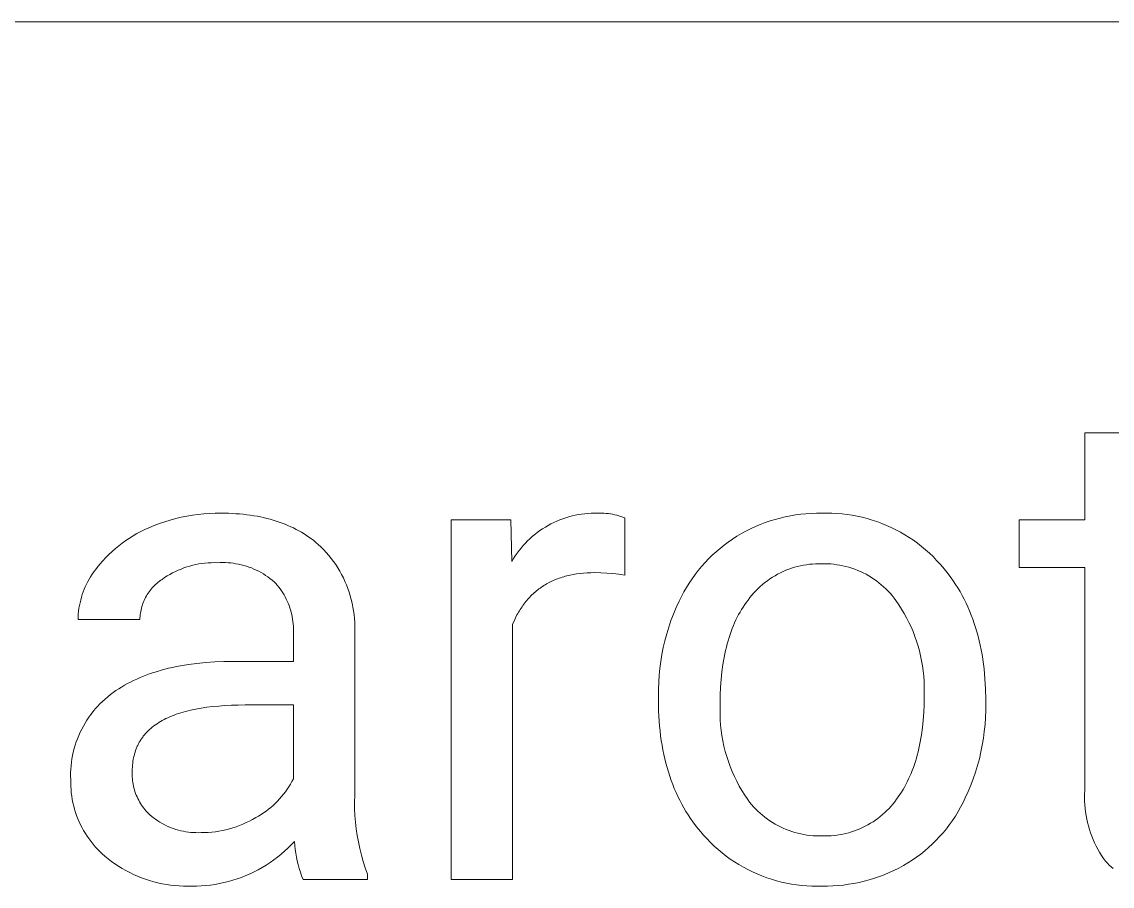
# Model space of a CAD drawing. Header units: millimetres. Extents: x 0 to 4468, y 0 to 3122.
# Drawn here: x 3556.3 to 3651.7, y 423.9 to 499.5 of the extents above; entities that cross this region are included whole.
import ezdxf

# ---------------------------------------------------------------- set-up
doc = ezdxf.new("R2010")
doc.units = ezdxf.units.MM
doc.header["$MEASUREMENT"] = 0
doc.layers.add('Domyślny', color=7, linetype='Continuous', true_color=0x000000)

msp = doc.modelspace()

# ---------------------------------------------------------------- linework, layer by layer
at = {"layer": 'Domyślny', "color": 18, "lineweight": 15, "true_color": 0x000000}
for p, q in [((4464.072, 499.504), (2779.701, 499.504)), ((3649.244, 455.952), (3649.244, 463.57)), ((3649.244, 463.57), (3654.615, 463.57)), ((3569.243, 455.939), (3569.725, 456.07)), ((3569.725, 456.07), (3570.21, 456.185)), ((3570.21, 456.185), (3570.699, 456.284)), ((3570.699, 456.284), (3571.191, 456.367)), ((3571.191, 456.367), (3571.686, 456.434)), ((3571.686, 456.434), (3572.182, 456.485)), ((3572.182, 456.485), (3572.68, 456.519)), ((3572.68, 456.519), (3573.178, 456.537)), ((3573.178, 456.537), (3573.677, 456.538)), ((3573.677, 456.538), (3574.346, 456.528)), ((3574.346, 456.528), (3574.997, 456.495)), ((3574.997, 456.495), (3575.316, 456.471)), ((3575.316, 456.471), (3575.629, 456.441)), ((3575.629, 456.441), (3575.939, 456.406)), ((3575.939, 456.406), (3576.244, 456.366)), ((3576.244, 456.366), (3576.544, 456.32)), ((3576.544, 456.32), (3576.84, 456.27)), ((3576.84, 456.27), (3577.131, 456.213)), ((3577.131, 456.213), (3577.418, 456.152)), ((3577.418, 456.152), (3577.7, 456.085)), ((3577.7, 456.085), (3577.977, 456.012)), ((3577.977, 456.012), (3578.25, 455.935)), ((3603.324, 455.953), (3603.588, 456.053)), ((3603.588, 456.053), (3603.855, 456.143)), ((3603.855, 456.143), (3604.126, 456.224)), ((3604.126, 456.224), (3604.399, 456.296)), ((3604.399, 456.296), (3604.674, 456.359)), ((3604.674, 456.359), (3604.951, 456.412)), ((3604.951, 456.412), (3605.23, 456.456)), ((3605.23, 456.456), (3605.51, 456.491)), ((3605.51, 456.491), (3605.792, 456.516)), ((3605.792, 456.516), (3606.074, 456.532)), ((3606.074, 456.532), (3606.356, 456.537)), ((3606.356, 456.537), (3606.638, 456.534)), ((3606.638, 456.534), (3606.825, 456.54)), ((3606.825, 456.54), (3607.012, 456.54)), ((3607.012, 456.54), (3607.199, 456.534)), ((3607.199, 456.534), (3607.386, 456.522)), ((3607.386, 456.522), (3607.572, 456.503)), ((3607.572, 456.503), (3607.758, 456.478)), ((3607.758, 456.478), (3607.943, 456.447)), ((3607.943, 456.447), (3608.126, 456.41)), ((3608.126, 456.41), (3608.308, 456.366)), ((3608.308, 456.366), (3608.489, 456.317)), ((3608.489, 456.317), (3608.667, 456.261)), ((3608.667, 456.261), (3608.844, 456.2)), ((3608.844, 456.2), (3609.019, 456.132)), ((3609.019, 456.132), (3609.019, 451.133)), ((3621.721, 455.862), (3622.158, 455.997)), ((3622.158, 455.997), (3622.6, 456.116)), ((3622.6, 456.116), (3623.046, 456.221)), ((3623.046, 456.221), (3623.494, 456.312)), ((3623.494, 456.312), (3623.946, 456.387)), ((3623.946, 456.387), (3624.4, 456.447)), ((3624.4, 456.447), (3624.855, 456.492)), ((3624.855, 456.492), (3625.312, 456.521)), ((3625.312, 456.521), (3625.769, 456.536)), ((3625.769, 456.536), (3626.227, 456.535)), ((3626.227, 456.535), (3626.675, 456.544)), ((3626.675, 456.544), (3627.123, 456.537)), ((3627.123, 456.537), (3627.571, 456.516)), ((3627.571, 456.516), (3628.018, 456.479)), ((3628.018, 456.479), (3628.464, 456.426)), ((3628.464, 456.426), (3628.907, 456.359)), ((3628.907, 456.359), (3629.348, 456.277)), ((3629.348, 456.277), (3629.786, 456.18)), ((3629.786, 456.18), (3630.22, 456.068)), ((3630.22, 456.068), (3630.65, 455.941)), ((3566.674, 454.932), (3567.019, 455.101)), ((3567.019, 455.101), (3567.369, 455.259)), ((3567.369, 455.259), (3567.829, 455.452)), ((3567.829, 455.452), (3568.295, 455.63)), ((3568.295, 455.63), (3568.767, 455.792)), ((3568.767, 455.792), (3569.243, 455.939)), ((3578.25, 455.935), (3578.519, 455.852)), ((3578.519, 455.852), (3578.783, 455.764)), ((3578.783, 455.764), (3579.042, 455.671)), ((3579.042, 455.671), (3579.296, 455.572)), ((3579.296, 455.572), (3579.546, 455.468)), ((3579.546, 455.468), (3579.792, 455.359)), ((3579.792, 455.359), (3580.033, 455.245)), ((3580.033, 455.245), (3580.269, 455.125)), ((3580.269, 455.125), (3580.501, 455)), ((3593.827, 424.514), (3593.827, 455.954)), ((3593.827, 455.954), (3599.05, 455.954)), ((3599.05, 455.954), (3599.139, 452.323)), ((3601.588, 455.017), (3601.822, 455.176)), ((3601.822, 455.176), (3602.061, 455.326)), ((3602.061, 455.326), (3602.305, 455.469)), ((3602.305, 455.469), (3602.553, 455.603)), ((3602.553, 455.603), (3602.806, 455.728)), ((3602.806, 455.728), (3603.063, 455.845)), ((3603.063, 455.845), (3603.324, 455.953)), ((3619.614, 454.977), (3620.023, 455.182)), ((3620.023, 455.182), (3620.439, 455.373)), ((3620.439, 455.373), (3620.861, 455.55)), ((3620.861, 455.55), (3621.288, 455.713)), ((3621.288, 455.713), (3621.721, 455.862)), ((3630.65, 455.941), (3631.076, 455.8)), ((3631.076, 455.8), (3631.496, 455.644)), ((3631.496, 455.644), (3631.911, 455.474)), ((3631.911, 455.474), (3632.32, 455.291)), ((3632.32, 455.291), (3632.723, 455.093)), ((3632.723, 455.093), (3633.119, 454.882)), ((3643.515, 451.801), (3643.515, 455.952)), ((3643.515, 455.952), (3649.244, 455.952)), ((3565.045, 453.921), (3565.357, 454.144)), ((3565.357, 454.144), (3565.677, 454.357)), ((3565.677, 454.357), (3566.003, 454.56)), ((3566.003, 454.56), (3566.336, 454.751)), ((3566.336, 454.751), (3566.674, 454.932)), ((3580.501, 455), (3580.728, 454.871)), ((3580.728, 454.871), (3580.95, 454.735)), ((3580.95, 454.735), (3581.168, 454.595)), ((3581.168, 454.595), (3581.381, 454.449)), ((3581.381, 454.449), (3581.59, 454.299)), ((3581.59, 454.299), (3581.794, 454.143)), ((3581.794, 454.143), (3581.994, 453.982)), ((3600.311, 453.909), (3600.508, 454.111)), ((3600.508, 454.111), (3600.711, 454.307)), ((3600.711, 454.307), (3600.921, 454.495)), ((3600.921, 454.495), (3601.138, 454.677)), ((3601.138, 454.677), (3601.36, 454.851)), ((3601.36, 454.851), (3601.588, 455.017)), ((3618.064, 454.02), (3618.436, 454.28)), ((3618.436, 454.28), (3618.817, 454.527)), ((3618.817, 454.527), (3619.212, 454.758)), ((3619.212, 454.758), (3619.614, 454.977)), ((3633.119, 454.882), (3633.507, 454.658)), ((3633.507, 454.658), (3633.887, 454.42)), ((3633.887, 454.42), (3634.259, 454.17)), ((3634.259, 454.17), (3634.623, 453.907)), ((3563.875, 452.929), (3564.155, 453.191)), ((3564.155, 453.191), (3564.444, 453.444)), ((3564.444, 453.444), (3564.741, 453.688)), ((3564.741, 453.688), (3565.045, 453.921)), ((3581.994, 453.982), (3582.188, 453.815)), ((3582.188, 453.815), (3582.432, 453.585)), ((3582.432, 453.585), (3582.669, 453.346)), ((3582.669, 453.346), (3582.896, 453.1)), ((3599.595, 453.036), (3599.763, 453.264)), ((3599.763, 453.264), (3599.938, 453.485)), ((3599.938, 453.485), (3600.121, 453.7)), ((3600.121, 453.7), (3600.311, 453.909)), ((3616.669, 452.862), (3617.003, 453.169)), ((3617.003, 453.169), (3617.347, 453.464)), ((3617.347, 453.464), (3617.701, 453.748)), ((3617.701, 453.748), (3618.064, 454.02)), ((3634.623, 453.907), (3634.977, 453.632)), ((3634.977, 453.632), (3635.322, 453.345)), ((3635.322, 453.345), (3635.657, 453.047)), ((3563.089, 452.089), (3563.342, 452.377)), ((3563.342, 452.377), (3563.604, 452.658)), ((3563.604, 452.658), (3563.875, 452.929)), ((3572.283, 452.174), (3572.015, 452.142)), ((3572.553, 452.197), (3572.283, 452.174)), ((3572.824, 452.21), (3572.553, 452.197)), ((3573.094, 452.214), (3572.824, 452.21)), ((3573.365, 452.209), (3573.094, 452.214)), ((3573.598, 452.22), (3573.365, 452.209)), ((3573.832, 452.224), (3573.598, 452.22)), ((3574.066, 452.22), (3573.832, 452.224)), ((3574.3, 452.208), (3574.066, 452.22)), ((3574.532, 452.189), (3574.3, 452.208)), ((3574.765, 452.161), (3574.532, 452.189)), ((3582.896, 453.1), (3583.116, 452.846)), ((3583.116, 452.846), (3583.326, 452.584)), ((3583.326, 452.584), (3583.527, 452.315)), ((3583.527, 452.315), (3583.719, 452.04)), ((3599.139, 452.323), (3599.283, 452.566)), ((3599.283, 452.566), (3599.435, 452.804)), ((3599.435, 452.804), (3599.595, 453.036)), ((3615.731, 451.876), (3616.033, 452.215)), ((3616.033, 452.215), (3616.345, 452.544)), ((3616.345, 452.544), (3616.669, 452.862)), ((3635.657, 453.047), (3635.981, 452.738)), ((3635.981, 452.738), (3636.295, 452.417)), ((3636.295, 452.417), (3636.598, 452.087)), ((3562.407, 451.195), (3562.546, 451.399)), ((3562.546, 451.399), (3562.692, 451.598)), ((3562.692, 451.598), (3562.845, 451.792)), ((3562.845, 451.792), (3563.089, 452.089)), ((3569.449, 451.319), (3569.212, 451.189)), ((3569.691, 451.441), (3569.449, 451.319)), ((3569.937, 451.555), (3569.691, 451.441)), ((3570.187, 451.659), (3569.937, 451.555)), ((3570.44, 451.755), (3570.187, 451.659)), ((3570.696, 451.842), (3570.44, 451.755)), ((3570.955, 451.921), (3570.696, 451.842)), ((3571.217, 451.99), (3570.955, 451.921)), ((3571.481, 452.05), (3571.217, 451.99)), ((3571.747, 452.1), (3571.481, 452.05)), ((3572.015, 452.142), (3571.747, 452.1)), ((3574.996, 452.125), (3574.765, 452.161)), ((3575.225, 452.082), (3574.996, 452.125)), ((3575.454, 452.03), (3575.225, 452.082)), ((3575.68, 451.971), (3575.454, 452.03)), ((3575.904, 451.904), (3575.68, 451.971)), ((3576.126, 451.83), (3575.904, 451.904)), ((3576.345, 451.748), (3576.126, 451.83)), ((3576.561, 451.659), (3576.345, 451.748)), ((3576.774, 451.562), (3576.561, 451.659)), ((3576.983, 451.459), (3576.774, 451.562)), ((3577.189, 451.348), (3576.983, 451.459)), ((3577.391, 451.23), (3577.189, 451.348)), ((3577.589, 451.105), (3577.391, 451.23)), ((3583.719, 452.04), (3583.902, 451.758)), ((3583.902, 451.758), (3584.075, 451.471)), ((3584.075, 451.471), (3584.237, 451.177)), ((3604.8, 451.231), (3604.506, 451.183)), ((3605.101, 451.271), (3604.8, 451.231)), ((3605.408, 451.301), (3605.101, 451.271)), ((3605.722, 451.323), (3605.408, 451.301)), ((3606.043, 451.337), (3605.722, 451.323)), ((3606.37, 451.341), (3606.043, 451.337)), ((3606.902, 451.334), (3606.37, 451.341)), ((3607.433, 451.309), (3606.902, 451.334)), ((3607.964, 451.268), (3607.433, 451.309)), ((3608.492, 451.209), (3607.964, 451.268)), ((3615.163, 451.169), (3615.441, 451.527)), ((3615.441, 451.527), (3615.731, 451.876)), ((3622.622, 451.324), (3622.385, 451.202)), ((3622.863, 451.437), (3622.622, 451.324)), ((3623.107, 451.543), (3622.863, 451.437)), ((3623.355, 451.639), (3623.107, 451.543)), ((3623.607, 451.727), (3623.355, 451.639)), ((3623.861, 451.807), (3623.607, 451.727)), ((3624.117, 451.877), (3623.861, 451.807)), ((3624.376, 451.939), (3624.117, 451.877)), ((3624.637, 451.992), (3624.376, 451.939)), ((3624.9, 452.035), (3624.637, 451.992)), ((3625.164, 452.07), (3624.9, 452.035)), ((3625.429, 452.095), (3625.164, 452.07)), ((3625.694, 452.111), (3625.429, 452.095)), ((3625.961, 452.118), (3625.694, 452.111)), ((3626.227, 452.116), (3625.961, 452.118)), ((3626.496, 452.119), (3626.227, 452.116)), ((3626.766, 452.113), (3626.496, 452.119)), ((3627.035, 452.098), (3626.766, 452.113)), ((3627.304, 452.073), (3627.035, 452.098)), ((3627.571, 452.038), (3627.304, 452.073)), ((3627.837, 451.995), (3627.571, 452.038)), ((3628.101, 451.942), (3627.837, 451.995)), ((3628.364, 451.88), (3628.101, 451.942)), ((3628.624, 451.808), (3628.364, 451.88)), ((3628.881, 451.728), (3628.624, 451.808)), ((3629.136, 451.639), (3628.881, 451.728)), ((3629.387, 451.541), (3629.136, 451.639)), ((3629.634, 451.434), (3629.387, 451.541)), ((3629.878, 451.319), (3629.634, 451.434)), ((3630.118, 451.195), (3629.878, 451.319)), ((3636.598, 452.087), (3636.842, 451.806)), ((3636.842, 451.806), (3637.079, 451.52)), ((3637.079, 451.52), (3637.308, 451.228)), ((3637.308, 451.228), (3637.529, 450.93)), ((3649.244, 451.801), (3643.515, 451.801)), ((3649.244, 432.294), (3649.244, 451.801)), ((3561.815, 450.113), (3561.919, 450.337)), ((3561.919, 450.337), (3562.03, 450.558)), ((3562.03, 450.558), (3562.148, 450.774)), ((3562.148, 450.774), (3562.274, 450.987)), ((3562.274, 450.987), (3562.407, 451.195)), ((3567.962, 450.309), (3567.858, 450.209)), ((3568.069, 450.405), (3567.962, 450.309)), ((3568.18, 450.497), (3568.069, 450.405)), ((3568.293, 450.585), (3568.18, 450.497)), ((3568.41, 450.67), (3568.293, 450.585)), ((3568.529, 450.75), (3568.41, 450.67)), ((3568.752, 450.905), (3568.529, 450.75)), ((3568.979, 451.051), (3568.752, 450.905)), ((3569.212, 451.189), (3568.979, 451.051)), ((3577.782, 450.974), (3577.589, 451.105)), ((3577.971, 450.836), (3577.782, 450.974)), ((3578.155, 450.692), (3577.971, 450.836)), ((3578.335, 450.542), (3578.155, 450.692)), ((3578.474, 450.391), (3578.335, 450.542)), ((3578.608, 450.236), (3578.474, 450.391)), ((3584.237, 451.177), (3584.39, 450.878)), ((3584.39, 450.878), (3584.533, 450.574)), ((3584.533, 450.574), (3584.664, 450.265)), ((3584.664, 450.265), (3584.786, 449.952)), ((3602.044, 450.283), (3601.931, 450.214)), ((3602.158, 450.35), (3602.044, 450.283)), ((3602.275, 450.415), (3602.158, 450.35)), ((3602.392, 450.478), (3602.275, 450.415)), ((3602.512, 450.539), (3602.392, 450.478)), ((3602.633, 450.597), (3602.512, 450.539)), ((3602.756, 450.653), (3602.633, 450.597)), ((3602.881, 450.707), (3602.756, 450.653)), ((3603.007, 450.759), (3602.881, 450.707)), ((3603.135, 450.808), (3603.007, 450.759)), ((3603.265, 450.856), (3603.135, 450.808)), ((3603.396, 450.901), (3603.265, 450.856)), ((3603.529, 450.944), (3603.396, 450.901)), ((3603.664, 450.984), (3603.529, 450.944)), ((3603.8, 451.023), (3603.664, 450.984)), ((3603.938, 451.059), (3603.8, 451.023)), ((3604.077, 451.093), (3603.938, 451.059)), ((3604.219, 451.125), (3604.077, 451.093)), ((3604.506, 451.183), (3604.219, 451.125)), ((3609.019, 451.133), (3608.492, 451.209)), ((3614.402, 450.041), (3614.643, 450.426)), ((3614.643, 450.426), (3614.896, 450.802)), ((3614.896, 450.802), (3615.163, 451.169)), ((3621.066, 450.307), (3620.866, 450.132)), ((3621.273, 450.475), (3621.066, 450.307)), ((3621.485, 450.635), (3621.273, 450.475)), ((3621.703, 450.789), (3621.485, 450.635)), ((3621.925, 450.934), (3621.703, 450.789)), ((3622.153, 451.072), (3621.925, 450.934)), ((3622.385, 451.202), (3622.153, 451.072)), ((3630.353, 451.063), (3630.118, 451.195)), ((3630.583, 450.923), (3630.353, 451.063)), ((3630.809, 450.775), (3630.583, 450.923)), ((3631.029, 450.62), (3630.809, 450.775)), ((3631.243, 450.456), (3631.029, 450.62)), ((3631.452, 450.286), (3631.243, 450.456)), ((3631.654, 450.108), (3631.452, 450.286)), ((3637.529, 450.93), (3637.743, 450.627)), ((3637.743, 450.627), (3637.949, 450.317)), ((3637.949, 450.317), (3638.147, 450.002)), ((3561.475, 449.186), (3561.549, 449.422)), ((3561.549, 449.422), (3561.63, 449.655)), ((3561.63, 449.655), (3561.718, 449.886)), ((3561.718, 449.886), (3561.815, 450.113)), ((3567.231, 449.423), (3567.158, 449.299)), ((3567.309, 449.544), (3567.231, 449.423)), ((3567.391, 449.663), (3567.309, 449.544)), ((3567.477, 449.778), (3567.391, 449.663)), ((3567.567, 449.891), (3567.477, 449.778)), ((3567.66, 450), (3567.567, 449.891)), ((3567.757, 450.106), (3567.66, 450)), ((3567.858, 450.209), (3567.757, 450.106)), ((3578.738, 450.076), (3578.608, 450.236)), ((3578.861, 449.912), (3578.738, 450.076)), ((3578.979, 449.743), (3578.861, 449.912)), ((3579.091, 449.571), (3578.979, 449.743)), ((3579.197, 449.395), (3579.091, 449.571)), ((3579.298, 449.216), (3579.197, 449.395)), ((3584.786, 449.952), (3584.896, 449.636)), ((3584.896, 449.636), (3584.996, 449.315)), ((3584.996, 449.315), (3585.085, 448.991)), ((3600.798, 449.306), (3600.705, 449.21)), ((3600.893, 449.399), (3600.798, 449.306)), ((3600.989, 449.491), (3600.893, 449.399)), ((3601.087, 449.58), (3600.989, 449.491)), ((3601.187, 449.667), (3601.087, 449.58)), ((3601.288, 449.752), (3601.187, 449.667)), ((3601.391, 449.834), (3601.288, 449.752)), ((3601.496, 449.915), (3601.391, 449.834)), ((3601.602, 449.993), (3601.496, 449.915)), ((3601.71, 450.069), (3601.602, 449.993)), ((3601.819, 450.142), (3601.71, 450.069)), ((3601.931, 450.214), (3601.819, 450.142)), ((3613.959, 449.249), (3614.174, 449.649)), ((3614.174, 449.649), (3614.402, 450.041)), ((3620.127, 449.366), (3619.959, 449.159)), ((3620.302, 449.567), (3620.127, 449.366)), ((3620.483, 449.762), (3620.302, 449.567)), ((3620.671, 449.95), (3620.483, 449.762)), ((3620.866, 450.132), (3620.671, 449.95)), ((3631.851, 449.923), (3631.654, 450.108)), ((3632.04, 449.731), (3631.851, 449.923)), ((3632.223, 449.533), (3632.04, 449.731)), ((3632.399, 449.329), (3632.223, 449.533)), ((3632.568, 449.118), (3632.399, 449.329)), ((3638.147, 450.002), (3638.338, 449.682)), ((3638.338, 449.682), (3638.521, 449.355)), ((3638.521, 449.355), (3638.696, 449.023)), ((3561.262, 448.222), (3561.303, 448.466)), ((3561.303, 448.466), (3561.353, 448.708)), ((3561.353, 448.708), (3561.41, 448.948)), ((3561.41, 448.948), (3561.475, 449.186)), ((3566.764, 448.374), (3566.727, 448.235)), ((3566.807, 448.512), (3566.764, 448.374)), ((3566.854, 448.648), (3566.807, 448.512)), ((3566.906, 448.782), (3566.854, 448.648)), ((3566.962, 448.914), (3566.906, 448.782)), ((3567.023, 449.045), (3566.962, 448.914)), ((3567.088, 449.173), (3567.023, 449.045)), ((3567.158, 449.299), (3567.088, 449.173)), ((3579.392, 449.033), (3579.298, 449.216)), ((3579.48, 448.848), (3579.392, 449.033)), ((3579.562, 448.659), (3579.48, 448.848)), ((3579.637, 448.468), (3579.562, 448.659)), ((3579.706, 448.274), (3579.637, 448.468)), ((3585.085, 448.991), (3585.162, 448.665)), ((3585.162, 448.665), (3585.228, 448.336)), ((3600.022, 448.365), (3599.944, 448.249)), ((3600.102, 448.478), (3600.022, 448.365)), ((3600.183, 448.589), (3600.102, 448.478)), ((3600.266, 448.698), (3600.183, 448.589)), ((3600.35, 448.805), (3600.266, 448.698)), ((3600.437, 448.91), (3600.35, 448.805)), ((3600.525, 449.012), (3600.437, 448.91)), ((3600.614, 449.112), (3600.525, 449.012)), ((3600.705, 449.21), (3600.614, 449.112)), ((3613.504, 448.285), (3613.758, 448.843)), ((3613.758, 448.843), (3613.959, 449.249)), ((3619.504, 448.543), (3619.364, 448.333)), ((3619.649, 448.748), (3619.504, 448.543)), ((3619.799, 448.947), (3619.649, 448.748)), ((3619.959, 449.159), (3619.799, 448.947)), ((3632.729, 448.902), (3632.568, 449.118)), ((3632.981, 448.536), (3632.729, 448.902)), ((3633.221, 448.162), (3632.981, 448.536)), ((3638.696, 449.023), (3638.864, 448.685)), ((3638.864, 448.685), (3639.023, 448.341)), ((3561.179, 447.239), (3561.187, 447.486)), ((3561.187, 447.486), (3561.204, 447.732)), ((3561.204, 447.732), (3561.229, 447.978)), ((3561.229, 447.978), (3561.262, 448.222)), ((3566.608, 447.526), (3566.599, 447.383)), ((3566.622, 447.67), (3566.608, 447.526)), ((3566.641, 447.812), (3566.622, 447.67)), ((3566.665, 447.954), (3566.641, 447.812)), ((3566.693, 448.095), (3566.665, 447.954)), ((3566.727, 448.235), (3566.693, 448.095)), ((3579.768, 448.078), (3579.706, 448.274)), ((3579.823, 447.881), (3579.768, 448.078)), ((3579.872, 447.681), (3579.823, 447.881)), ((3579.914, 447.48), (3579.872, 447.681)), ((3579.949, 447.277), (3579.914, 447.48)), ((3585.228, 448.336), (3585.283, 448.004)), ((3585.283, 448.004), (3585.327, 447.672)), ((3585.327, 447.672), (3585.359, 447.337)), ((3599.58, 447.638), (3599.446, 447.379)), ((3599.65, 447.765), (3599.58, 447.638)), ((3599.721, 447.889), (3599.65, 447.765)), ((3599.794, 448.011), (3599.721, 447.889)), ((3599.868, 448.131), (3599.794, 448.011)), ((3599.944, 448.249), (3599.868, 448.131)), ((3613.052, 447.145), (3613.269, 447.718)), ((3613.269, 447.718), (3613.504, 448.285)), ((3618.85, 447.438), (3618.733, 447.201)), ((3618.971, 447.67), (3618.85, 447.438)), ((3619.098, 447.896), (3618.971, 447.67)), ((3619.228, 448.117), (3619.098, 447.896)), ((3619.364, 448.333), (3619.228, 448.117)), ((3633.449, 447.779), (3633.221, 448.162)), ((3633.664, 447.39), (3633.449, 447.779)), ((3639.023, 448.341), (3639.175, 447.992)), ((3639.175, 447.992), (3639.319, 447.636)), ((3639.319, 447.636), (3639.456, 447.275)), ((3566.595, 447.239), (3561.179, 447.239)), ((3566.599, 447.383), (3566.595, 447.239)), ((3579.978, 447.074), (3579.949, 447.277)), ((3579.999, 446.87), (3579.978, 447.074)), ((3580.014, 446.665), (3579.999, 446.87)), ((3580.022, 446.459), (3580.014, 446.665)), ((3580.022, 446.254), (3580.022, 446.459)), ((3585.359, 447.337), (3585.38, 447.002)), ((3585.38, 447.002), (3585.39, 446.667)), ((3585.39, 446.667), (3585.387, 446.331)), ((3599.319, 447.11), (3599.198, 446.833)), ((3599.198, 446.833), (3599.198, 424.514)), ((3599.446, 447.379), (3599.319, 447.11)), ((3612.676, 445.977), (3612.854, 446.564)), ((3612.854, 446.564), (3613.052, 447.145)), ((3618.412, 446.456), (3618.314, 446.198)), ((3618.514, 446.71), (3618.412, 446.456)), ((3618.621, 446.958), (3618.514, 446.71)), ((3618.733, 447.201), (3618.621, 446.958)), ((3633.865, 446.993), (3633.664, 447.39)), ((3634.053, 446.59), (3633.865, 446.993)), ((3634.228, 446.181), (3634.053, 446.59)), ((3639.456, 447.275), (3639.585, 446.908)), ((3639.585, 446.908), (3639.706, 446.536)), ((3639.706, 446.536), (3639.819, 446.158)), ((3580.016, 446.048), (3580.022, 446.254)), ((3580.016, 443.579), (3580.016, 446.048)), ((3585.387, 446.331), (3585.387, 431.868)), ((3612.517, 445.385), (3612.676, 445.977)), ((3618.133, 445.664), (3618.049, 445.389)), ((3618.221, 445.933), (3618.133, 445.664)), ((3618.314, 446.198), (3618.221, 445.933)), ((3634.389, 445.766), (3634.228, 446.181)), ((3634.536, 445.346), (3634.389, 445.766)), ((3639.819, 446.158), (3639.924, 445.774)), ((3639.924, 445.774), (3640.022, 445.384)), ((3612.257, 444.187), (3612.377, 444.788)), ((3612.377, 444.788), (3612.517, 445.385)), ((3617.897, 444.822), (3617.827, 444.531)), ((3617.971, 445.108), (3617.897, 444.822)), ((3618.049, 445.389), (3617.971, 445.108)), ((3634.669, 444.922), (3634.536, 445.346)), ((3634.787, 444.493), (3634.669, 444.922)), ((3640.022, 445.384), (3640.112, 444.988)), ((3640.112, 444.988), (3640.194, 444.587)), ((3640.194, 444.587), (3640.268, 444.18)), ((3573.945, 443.568), (3574.778, 443.579)), ((3574.778, 443.579), (3580.016, 443.579)), ((3612.077, 442.974), (3612.157, 443.582)), ((3612.157, 443.582), (3612.257, 444.187)), ((3617.648, 443.625), (3617.598, 443.312)), ((3617.703, 443.932), (3617.648, 443.625)), ((3617.763, 444.234), (3617.703, 443.932)), ((3617.827, 444.531), (3617.763, 444.234)), ((3634.892, 444.06), (3634.787, 444.493)), ((3634.981, 443.625), (3634.892, 444.06)), ((3635.057, 443.186), (3634.981, 443.625)), ((3640.268, 444.18), (3640.335, 443.767)), ((3640.335, 443.767), (3640.393, 443.349)), ((3567.805, 442.612), (3568.119, 442.711)), ((3568.119, 442.711), (3568.439, 442.804)), ((3568.439, 442.804), (3568.765, 442.892)), ((3568.765, 442.892), (3569.097, 442.975)), ((3569.097, 442.975), (3569.435, 443.053)), ((3569.435, 443.053), (3569.778, 443.125)), ((3569.778, 443.125), (3570.128, 443.192)), ((3570.128, 443.192), (3570.844, 443.31)), ((3570.844, 443.31), (3571.584, 443.406)), ((3571.584, 443.406), (3572.348, 443.481)), ((3572.348, 443.481), (3573.135, 443.535)), ((3573.135, 443.535), (3573.945, 443.568)), ((3612.017, 442.363), (3612.077, 442.974)), ((3617.512, 442.67), (3617.445, 442.006)), ((3617.598, 443.312), (3617.512, 442.67)), ((3635.117, 442.746), (3635.057, 443.186)), ((3635.163, 442.303), (3635.117, 442.746)), ((3640.393, 443.349), (3640.444, 442.924)), ((3640.444, 442.924), (3640.487, 442.494)), ((3565.505, 441.635), (3565.771, 441.775)), ((3565.771, 441.775), (3566.044, 441.911)), ((3566.044, 441.911), (3566.323, 442.041)), ((3566.323, 442.041), (3566.608, 442.165)), ((3566.608, 442.165), (3566.898, 442.285)), ((3566.898, 442.285), (3567.195, 442.399)), ((3567.195, 442.399), (3567.497, 442.508)), ((3567.497, 442.508), (3567.805, 442.612)), ((3611.957, 441.139), (3611.977, 441.751)), ((3611.977, 441.751), (3612.017, 442.363)), ((3617.445, 442.006), (3617.397, 441.321)), ((3635.194, 441.859), (3635.163, 442.303)), ((3635.211, 441.415), (3635.194, 441.859)), ((3640.487, 442.494), (3640.523, 442.058)), ((3640.523, 442.058), (3640.55, 441.617)), ((3564.014, 440.675), (3564.259, 440.856)), ((3564.259, 440.856), (3564.496, 441.022)), ((3564.496, 441.022), (3564.739, 441.183)), ((3564.739, 441.183), (3564.988, 441.339)), ((3564.988, 441.339), (3565.244, 441.489)), ((3565.244, 441.489), (3565.505, 441.635)), ((3611.957, 440.525), (3611.957, 441.139)), ((3617.397, 441.321), (3617.368, 440.614)), ((3635.199, 440.525), (3635.212, 440.97)), ((3635.212, 440.97), (3635.211, 441.415)), ((3640.55, 441.617), (3640.57, 441.169)), ((3640.57, 441.169), (3640.585, 440.257)), ((3562.888, 439.65), (3563.099, 439.87)), ((3563.099, 439.87), (3563.317, 440.083)), ((3563.317, 440.083), (3563.542, 440.288)), ((3563.542, 440.288), (3563.775, 440.485)), ((3563.775, 440.485), (3564.014, 440.675)), ((3575.196, 439.764), (3574.605, 439.747)), ((3575.805, 439.769), (3575.196, 439.764)), ((3580.016, 439.769), (3575.805, 439.769)), ((3580.016, 433.312), (3580.016, 439.769)), ((3611.957, 440.153), (3611.957, 440.525)), ((3611.973, 439.247), (3611.957, 440.153)), ((3617.359, 439.885), (3617.343, 439.418)), ((3617.368, 440.614), (3617.359, 439.885)), ((3635.161, 439.12), (3635.19, 439.813)), ((3635.19, 439.813), (3635.199, 440.525)), ((3640.585, 440.257), (3640.585, 439.885)), ((3640.585, 439.885), (3640.585, 439.278)), ((3562.125, 438.7), (3562.303, 438.947)), ((3562.303, 438.947), (3562.49, 439.188)), ((3562.49, 439.188), (3562.685, 439.422)), ((3562.685, 439.422), (3562.888, 439.65)), ((3569.4, 438.813), (3569.219, 438.738)), ((3569.585, 438.885), (3569.4, 438.813)), ((3569.776, 438.954), (3569.585, 438.885)), ((3569.971, 439.021), (3569.776, 438.954)), ((3570.171, 439.084), (3569.971, 439.021)), ((3570.376, 439.145), (3570.171, 439.084)), ((3570.586, 439.203), (3570.376, 439.145)), ((3570.801, 439.258), (3570.586, 439.203)), ((3571.021, 439.311), (3570.801, 439.258)), ((3571.474, 439.407), (3571.021, 439.311)), ((3571.947, 439.492), (3571.474, 439.407)), ((3572.44, 439.565), (3571.947, 439.492)), ((3572.952, 439.628), (3572.44, 439.565)), ((3573.484, 439.679), (3572.952, 439.628)), ((3574.035, 439.718), (3573.484, 439.679)), ((3574.605, 439.747), (3574.035, 439.718)), ((3611.992, 438.802), (3611.973, 439.247)), ((3617.343, 439.418), (3617.344, 438.95)), ((3617.344, 438.95), (3617.361, 438.482)), ((3635.114, 438.448), (3635.161, 439.12)), ((3640.585, 439.278), (3640.565, 438.67)), ((3561.499, 437.656), (3561.642, 437.925)), ((3561.642, 437.925), (3561.794, 438.189)), ((3561.794, 438.189), (3561.955, 438.447)), ((3561.955, 438.447), (3562.125, 438.7)), ((3567.81, 437.936), (3567.678, 437.833)), ((3567.947, 438.036), (3567.81, 437.936)), ((3568.089, 438.134), (3567.947, 438.036)), ((3568.236, 438.229), (3568.089, 438.134)), ((3568.388, 438.321), (3568.236, 438.229)), ((3568.544, 438.41), (3568.388, 438.321)), ((3568.706, 438.496), (3568.544, 438.41)), ((3568.872, 438.579), (3568.706, 438.496)), ((3569.043, 438.66), (3568.872, 438.579)), ((3569.219, 438.738), (3569.043, 438.66)), ((3612.019, 438.364), (3611.992, 438.802)), ((3612.053, 437.93), (3612.019, 438.364)), ((3612.096, 437.503), (3612.053, 437.93)), ((3617.361, 438.482), (3617.395, 438.015)), ((3617.395, 438.015), (3617.444, 437.55)), ((3635.048, 437.796), (3635.114, 438.448)), ((3640.525, 438.064), (3640.466, 437.459)), ((3640.565, 438.67), (3640.525, 438.064)), ((3561.126, 436.821), (3561.241, 437.104)), ((3561.241, 437.104), (3561.365, 437.382)), ((3561.365, 437.382), (3561.499, 437.656)), ((3566.792, 436.906), (3566.747, 436.842)), ((3566.839, 436.969), (3566.792, 436.906)), ((3566.886, 437.031), (3566.839, 436.969)), ((3566.935, 437.093), (3566.886, 437.031)), ((3566.985, 437.154), (3566.935, 437.093)), ((3567.088, 437.274), (3566.985, 437.154)), ((3567.196, 437.392), (3567.088, 437.274)), ((3567.309, 437.506), (3567.196, 437.392)), ((3567.427, 437.618), (3567.309, 437.506)), ((3567.55, 437.727), (3567.427, 437.618)), ((3567.678, 437.833), (3567.55, 437.727)), ((3612.146, 437.081), (3612.096, 437.503)), ((3612.203, 436.665), (3612.146, 437.081)), ((3617.444, 437.55), (3617.51, 437.087)), ((3617.51, 437.087), (3617.592, 436.626)), ((3634.914, 436.856), (3634.964, 437.164)), ((3634.964, 437.164), (3635.048, 437.796)), ((3640.466, 437.459), (3640.386, 436.857)), ((3560.766, 435.657), (3560.841, 435.953)), ((3560.841, 435.953), (3560.926, 436.245)), ((3560.926, 436.245), (3561.021, 436.535)), ((3561.021, 436.535), (3561.126, 436.821)), ((3566.3, 436.02), (3566.271, 435.947)), ((3566.331, 436.092), (3566.3, 436.02)), ((3566.363, 436.164), (3566.331, 436.092)), ((3566.396, 436.235), (3566.363, 436.164)), ((3566.43, 436.305), (3566.396, 436.235)), ((3566.465, 436.374), (3566.43, 436.305)), ((3566.502, 436.443), (3566.465, 436.374)), ((3566.54, 436.512), (3566.502, 436.443)), ((3566.579, 436.579), (3566.54, 436.512)), ((3566.619, 436.646), (3566.579, 436.579)), ((3566.661, 436.712), (3566.619, 436.646)), ((3566.703, 436.777), (3566.661, 436.712)), ((3566.747, 436.842), (3566.703, 436.777)), ((3612.269, 436.255), (3612.203, 436.665)), ((3612.342, 435.851), (3612.269, 436.255)), ((3617.592, 436.626), (3617.689, 436.168)), ((3617.689, 436.168), (3617.803, 435.714)), ((3634.669, 435.672), (3634.738, 435.96)), ((3634.738, 435.96), (3634.801, 436.254)), ((3634.801, 436.254), (3634.86, 436.552)), ((3634.86, 436.552), (3634.914, 436.856)), ((3640.287, 436.257), (3640.168, 435.661)), ((3640.386, 436.857), (3640.287, 436.257)), ((3560.603, 434.758), (3560.647, 435.06)), ((3560.647, 435.06), (3560.702, 435.359)), ((3560.702, 435.359), (3560.766, 435.657)), ((3566.012, 435.015), (3565.985, 434.849)), ((3566.043, 435.177), (3566.012, 435.015)), ((3566.079, 435.336), (3566.043, 435.177)), ((3566.12, 435.493), (3566.079, 435.336)), ((3566.165, 435.647), (3566.12, 435.493)), ((3566.216, 435.798), (3566.165, 435.647)), ((3566.271, 435.947), (3566.216, 435.798)), ((3612.422, 435.452), (3612.342, 435.851)), ((3612.511, 435.059), (3612.422, 435.452)), ((3612.607, 434.671), (3612.511, 435.059)), ((3617.803, 435.714), (3617.932, 435.265)), ((3617.932, 435.265), (3618.077, 434.82)), ((3634.436, 434.836), (3634.519, 435.11)), ((3634.519, 435.11), (3634.596, 435.388)), ((3634.596, 435.388), (3634.669, 435.672)), ((3640.03, 435.069), (3639.872, 434.482)), ((3640.168, 435.661), (3640.03, 435.069)), ((3560.533, 433.847), (3560.546, 434.151)), ((3560.546, 434.151), (3560.569, 434.455)), ((3560.569, 434.455), (3560.603, 434.758)), ((3565.928, 434.161), (3565.925, 433.981)), ((3565.935, 434.337), (3565.928, 434.161)), ((3565.947, 434.511), (3565.935, 434.337)), ((3565.964, 434.681), (3565.947, 434.511)), ((3565.985, 434.849), (3565.964, 434.681)), ((3612.711, 434.29), (3612.607, 434.671)), ((3612.822, 433.914), (3612.711, 434.29)), ((3618.077, 434.82), (3618.237, 434.38)), ((3618.237, 434.38), (3618.412, 433.946)), ((3634.06, 433.791), (3634.161, 434.045)), ((3634.161, 434.045), (3634.257, 434.304)), ((3634.257, 434.304), (3634.349, 434.567)), ((3634.349, 434.567), (3634.436, 434.836)), ((3639.872, 434.482), (3639.695, 433.901)), ((3560.531, 433.542), (3560.533, 433.847)), ((3560.539, 433.237), (3560.531, 433.542)), ((3560.537, 432.947), (3560.539, 433.237)), ((3565.919, 433.817), (3565.918, 433.653)), ((3565.918, 433.653), (3565.923, 433.488)), ((3565.925, 433.981), (3565.919, 433.817)), ((3565.923, 433.488), (3565.933, 433.324)), ((3565.933, 433.324), (3565.949, 433.16)), ((3565.949, 433.16), (3565.971, 432.997)), ((3579.892, 433.076), (3580.016, 433.312)), ((3612.941, 433.543), (3612.822, 433.914)), ((3613.068, 433.178), (3612.941, 433.543)), ((3613.203, 432.819), (3613.068, 433.178)), ((3618.412, 433.946), (3618.602, 433.518)), ((3618.602, 433.518), (3618.807, 433.098)), ((3618.807, 433.098), (3619.027, 432.684)), ((3633.728, 433.059), (3633.843, 433.298)), ((3633.843, 433.298), (3633.954, 433.542)), ((3633.954, 433.542), (3634.06, 433.791)), ((3639.499, 433.325), (3639.284, 432.757)), ((3639.695, 433.901), (3639.499, 433.325)), ((3560.545, 432.656), (3560.537, 432.947)), ((3560.563, 432.366), (3560.545, 432.656)), ((3560.59, 432.077), (3560.563, 432.366)), ((3565.971, 432.997), (3565.998, 432.835)), ((3565.998, 432.835), (3566.03, 432.674)), ((3566.03, 432.674), (3566.068, 432.514)), ((3566.068, 432.514), (3566.112, 432.355)), ((3566.112, 432.355), (3566.161, 432.198)), ((3566.161, 432.198), (3566.215, 432.043)), ((3579.157, 431.966), (3579.319, 432.178)), ((3579.319, 432.178), (3579.474, 432.395)), ((3579.474, 432.395), (3579.621, 432.617)), ((3579.621, 432.617), (3579.76, 432.844)), ((3579.76, 432.844), (3579.892, 433.076)), ((3613.345, 432.466), (3613.203, 432.819)), ((3613.496, 432.118), (3613.345, 432.466)), ((3619.027, 432.684), (3619.26, 432.279)), ((3619.26, 432.279), (3619.508, 431.882)), ((3633.08, 431.938), (3633.219, 432.152)), ((3633.219, 432.152), (3633.353, 432.371)), ((3633.353, 432.371), (3633.483, 432.596)), ((3633.483, 432.596), (3633.608, 432.825)), ((3633.608, 432.825), (3633.728, 433.059)), ((3639.051, 432.196), (3638.8, 431.642)), ((3639.284, 432.757), (3639.051, 432.196)), ((3649.229, 431.981), (3649.244, 432.294)), ((3560.628, 431.788), (3560.59, 432.077)), ((3560.675, 431.502), (3560.628, 431.788)), ((3560.732, 431.216), (3560.675, 431.502)), ((3560.799, 430.934), (3560.732, 431.216)), ((3566.215, 432.043), (3566.274, 431.889)), ((3566.274, 431.889), (3566.339, 431.738)), ((3566.339, 431.738), (3566.408, 431.589)), ((3566.408, 431.589), (3566.483, 431.443)), ((3566.483, 431.443), (3566.562, 431.299)), ((3566.562, 431.299), (3566.647, 431.158)), ((3578.442, 431.176), (3578.631, 431.364)), ((3578.631, 431.364), (3578.813, 431.559)), ((3578.813, 431.559), (3578.989, 431.759)), ((3578.989, 431.759), (3579.157, 431.966)), ((3585.387, 431.868), (3585.373, 431.283)), ((3585.373, 431.283), (3585.379, 430.698)), ((3613.653, 431.776), (3613.496, 432.118)), ((3613.819, 431.44), (3613.653, 431.776)), ((3613.992, 431.109), (3613.819, 431.44)), ((3619.508, 431.882), (3619.769, 431.493)), ((3619.769, 431.493), (3619.932, 431.28)), ((3619.932, 431.28), (3620.103, 431.071)), ((3632.471, 431.111), (3632.633, 431.315)), ((3632.633, 431.315), (3632.789, 431.523)), ((3632.789, 431.523), (3632.937, 431.728)), ((3632.937, 431.728), (3633.08, 431.938)), ((3638.603, 431.235), (3638.393, 430.835)), ((3638.8, 431.642), (3638.603, 431.235)), ((3649.225, 431.667), (3649.229, 431.981)), ((3649.231, 431.353), (3649.225, 431.667)), ((3649.248, 431.04), (3649.231, 431.353)), ((3560.875, 430.653), (3560.799, 430.934)), ((3560.961, 430.375), (3560.875, 430.653)), ((3561.057, 430.101), (3560.961, 430.375)), ((3566.647, 431.158), (3566.736, 431.019)), ((3566.736, 431.019), (3566.83, 430.884)), ((3566.83, 430.884), (3566.928, 430.752)), ((3566.928, 430.752), (3567.031, 430.624)), ((3567.031, 430.624), (3567.138, 430.499)), ((3567.138, 430.499), (3567.249, 430.378)), ((3567.249, 430.378), (3567.364, 430.261)), ((3567.364, 430.261), (3567.484, 430.147)), ((3577.187, 430.189), (3577.41, 430.336)), ((3577.41, 430.336), (3577.627, 430.49)), ((3577.627, 430.49), (3577.84, 430.651)), ((3577.84, 430.651), (3578.046, 430.819)), ((3578.046, 430.819), (3578.247, 430.994)), ((3578.247, 430.994), (3578.442, 431.176)), ((3585.379, 430.698), (3585.404, 430.113)), ((3614.173, 430.783), (3613.992, 431.109)), ((3614.362, 430.464), (3614.173, 430.783)), ((3614.559, 430.15), (3614.362, 430.464)), ((3620.103, 431.071), (3620.281, 430.869)), ((3620.281, 430.869), (3620.465, 430.673)), ((3620.465, 430.673), (3620.657, 430.484)), ((3620.657, 430.484), (3620.854, 430.301)), ((3620.854, 430.301), (3621.058, 430.125)), ((3631.561, 430.184), (3631.755, 430.357)), ((3631.755, 430.357), (3631.943, 430.536)), ((3631.943, 430.536), (3632.126, 430.722)), ((3632.126, 430.722), (3632.301, 430.914)), ((3632.301, 430.914), (3632.471, 431.111)), ((3638.169, 430.442), (3637.932, 430.057)), ((3638.393, 430.835), (3638.169, 430.442)), ((3649.275, 430.727), (3649.248, 431.04)), ((3649.313, 430.416), (3649.275, 430.727)), ((3649.361, 430.106), (3649.313, 430.416)), ((3561.161, 429.829), (3561.057, 430.101)), ((3561.275, 429.562), (3561.161, 429.829)), ((3561.398, 429.298), (3561.275, 429.562)), ((3561.529, 429.039), (3561.398, 429.298)), ((3567.484, 430.147), (3567.607, 430.038)), ((3567.607, 430.038), (3567.781, 429.902)), ((3567.781, 429.902), (3567.961, 429.771)), ((3567.961, 429.771), (3568.145, 429.647)), ((3568.145, 429.647), (3568.333, 429.529)), ((3568.333, 429.529), (3568.525, 429.418)), ((3568.525, 429.418), (3568.72, 429.313)), ((3568.72, 429.313), (3568.92, 429.215)), ((3575.316, 429.235), (3575.607, 429.353)), ((3575.607, 429.353), (3575.894, 429.48)), ((3575.894, 429.48), (3576.177, 429.617)), ((3576.177, 429.617), (3576.455, 429.764)), ((3576.455, 429.764), (3576.728, 429.919)), ((3576.728, 429.919), (3576.96, 430.05)), ((3576.96, 430.05), (3577.187, 430.189)), ((3585.404, 430.113), (3585.449, 429.529)), ((3585.449, 429.529), (3585.514, 428.947)), ((3614.763, 429.842), (3614.559, 430.15)), ((3614.975, 429.539), (3614.763, 429.842)), ((3615.195, 429.242), (3614.975, 429.539)), ((3621.058, 430.125), (3621.268, 429.957)), ((3621.268, 429.957), (3621.483, 429.796)), ((3621.483, 429.796), (3621.704, 429.642)), ((3621.704, 429.642), (3621.93, 429.496)), ((3621.93, 429.496), (3622.161, 429.358)), ((3622.161, 429.358), (3622.397, 429.228)), ((3630.053, 429.169), (3630.283, 429.292)), ((3630.283, 429.292), (3630.508, 429.422)), ((3630.508, 429.422), (3630.729, 429.56)), ((3630.729, 429.56), (3630.944, 429.706)), ((3630.944, 429.706), (3631.155, 429.858)), ((3631.155, 429.858), (3631.361, 430.018)), ((3631.361, 430.018), (3631.561, 430.184)), ((3637.419, 429.312), (3637.144, 428.954)), ((3637.682, 429.68), (3637.419, 429.312)), ((3637.932, 430.057), (3637.682, 429.68)), ((3649.42, 429.798), (3649.361, 430.106)), ((3649.488, 429.491), (3649.42, 429.798)), ((3649.567, 429.188), (3649.488, 429.491)), ((3561.67, 428.785), (3561.529, 429.039)), ((3561.819, 428.535), (3561.67, 428.785)), ((3561.976, 428.291), (3561.819, 428.535)), ((3568.92, 429.215), (3569.122, 429.124)), ((3569.122, 429.124), (3569.328, 429.04)), ((3569.328, 429.04), (3569.536, 428.964)), ((3569.536, 428.964), (3569.747, 428.894)), ((3569.747, 428.894), (3569.96, 428.832)), ((3569.96, 428.832), (3570.175, 428.777)), ((3570.175, 428.777), (3570.391, 428.73)), ((3570.391, 428.73), (3570.61, 428.69)), ((3570.61, 428.69), (3570.829, 428.657)), ((3570.829, 428.657), (3571.05, 428.633)), ((3571.05, 428.633), (3571.271, 428.615)), ((3571.271, 428.615), (3571.493, 428.606)), ((3571.493, 428.606), (3571.715, 428.604)), ((3571.715, 428.604), (3571.936, 428.61)), ((3571.936, 428.61), (3572.251, 428.615)), ((3572.251, 428.615), (3572.564, 428.63)), ((3572.564, 428.63), (3572.878, 428.656)), ((3572.878, 428.656), (3573.19, 428.692)), ((3573.19, 428.692), (3573.5, 428.739)), ((3573.5, 428.739), (3573.809, 428.796)), ((3573.809, 428.796), (3574.116, 428.863)), ((3574.116, 428.863), (3574.42, 428.941)), ((3574.42, 428.941), (3574.722, 429.029)), ((3574.722, 429.029), (3575.021, 429.127)), ((3575.021, 429.127), (3575.316, 429.235)), ((3585.514, 428.947), (3585.598, 428.368)), ((3585.598, 428.368), (3585.701, 427.791)), ((3615.422, 428.95), (3615.195, 429.242)), ((3615.657, 428.664), (3615.422, 428.95)), ((3615.9, 428.384), (3615.657, 428.664)), ((3616.204, 428.053), (3615.9, 428.384)), ((3622.397, 429.228), (3622.637, 429.106)), ((3622.637, 429.106), (3622.881, 428.992)), ((3622.881, 428.992), (3623.129, 428.887)), ((3623.129, 428.887), (3623.38, 428.791)), ((3623.38, 428.791), (3623.635, 428.703)), ((3623.635, 428.703), (3623.892, 428.624)), ((3623.892, 428.624), (3624.152, 428.554)), ((3624.152, 428.554), (3624.414, 428.493)), ((3624.414, 428.493), (3624.678, 428.442)), ((3624.678, 428.442), (3624.944, 428.399)), ((3624.944, 428.399), (3625.211, 428.365)), ((3625.211, 428.365), (3625.479, 428.341)), ((3625.479, 428.341), (3625.748, 428.326)), ((3625.748, 428.326), (3626.017, 428.321)), ((3626.017, 428.321), (3626.286, 428.324)), ((3626.286, 428.324), (3626.546, 428.32)), ((3626.546, 428.32), (3626.807, 428.325)), ((3626.807, 428.325), (3627.066, 428.338)), ((3627.066, 428.338), (3627.326, 428.36)), ((3627.326, 428.36), (3627.584, 428.391)), ((3627.584, 428.391), (3627.841, 428.431)), ((3627.841, 428.431), (3628.097, 428.479)), ((3628.097, 428.479), (3628.35, 428.536)), ((3628.35, 428.536), (3628.602, 428.602)), ((3628.602, 428.602), (3628.852, 428.676)), ((3628.852, 428.676), (3629.098, 428.758)), ((3629.098, 428.758), (3629.342, 428.849)), ((3629.342, 428.849), (3629.583, 428.948)), ((3629.583, 428.948), (3629.82, 429.055)), ((3629.82, 429.055), (3630.053, 429.169)), ((3636.856, 428.605), (3636.557, 428.266)), ((3637.144, 428.954), (3636.856, 428.605)), ((3649.656, 428.887), (3649.567, 429.188)), ((3649.755, 428.589), (3649.656, 428.887)), ((3649.864, 428.295), (3649.755, 428.589)), ((3562.142, 428.052), (3561.976, 428.291)), ((3562.316, 427.819), (3562.142, 428.052)), ((3562.497, 427.592), (3562.316, 427.819)), ((3562.686, 427.371), (3562.497, 427.592)), ((3562.883, 427.157), (3562.686, 427.371)), ((3579.829, 427.529), (3579.542, 427.247)), ((3580.105, 427.821), (3579.829, 427.529)), ((3580.134, 427.482), (3580.105, 427.821)), ((3580.173, 427.144), (3580.134, 427.482)), ((3585.701, 427.791), (3585.824, 427.219)), ((3616.518, 427.732), (3616.204, 428.053)), ((3616.843, 427.422), (3616.518, 427.732)), ((3617.178, 427.124), (3616.843, 427.422)), ((3635.925, 427.619), (3635.593, 427.312)), ((3636.247, 427.937), (3635.925, 427.619)), ((3636.557, 428.266), (3636.247, 427.937)), ((3649.982, 428.004), (3649.864, 428.295)), ((3650.111, 427.718), (3649.982, 428.004)), ((3650.248, 427.436), (3650.111, 427.718)), ((3650.396, 427.159), (3650.248, 427.436)), ((3563.087, 426.95), (3562.883, 427.157)), ((3563.297, 426.749), (3563.087, 426.95)), ((3563.515, 426.557), (3563.297, 426.749)), ((3563.806, 426.319), (3563.515, 426.557)), ((3578.629, 426.459), (3578.307, 426.218)), ((3578.942, 426.712), (3578.629, 426.459)), ((3579.247, 426.974), (3578.942, 426.712)), ((3579.542, 427.247), (3579.247, 426.974)), ((3580.223, 426.807), (3580.173, 427.144)), ((3580.283, 426.472), (3580.223, 426.807)), ((3580.354, 426.14), (3580.283, 426.472)), ((3585.824, 427.219), (3585.965, 426.651)), ((3585.965, 426.651), (3586.126, 426.088)), ((3617.524, 426.837), (3617.178, 427.124)), ((3617.879, 426.562), (3617.524, 426.837)), ((3618.242, 426.299), (3617.879, 426.562)), ((3634.536, 426.463), (3634.165, 426.204)), ((3634.898, 426.734), (3634.536, 426.463)), ((3635.25, 427.017), (3634.898, 426.734)), ((3635.593, 427.312), (3635.25, 427.017)), ((3650.552, 426.887), (3650.396, 427.159)), ((3650.717, 426.62), (3650.552, 426.887)), ((3650.891, 426.359), (3650.717, 426.62)), ((3564.104, 426.092), (3563.806, 426.319)), ((3564.41, 425.875), (3564.104, 426.092)), ((3564.724, 425.668), (3564.41, 425.875)), ((3565.044, 425.472), (3564.724, 425.668)), ((3565.37, 425.287), (3565.044, 425.472)), ((3577.296, 425.56), (3576.945, 425.363)), ((3577.64, 425.768), (3577.296, 425.56)), ((3577.978, 425.987), (3577.64, 425.768)), ((3578.307, 426.218), (3577.978, 425.987)), ((3580.435, 425.809), (3580.354, 426.14)), ((3580.527, 425.481), (3580.435, 425.809)), ((3580.629, 425.157), (3580.527, 425.481)), ((3586.126, 426.088), (3586.305, 425.53)), ((3586.305, 425.53), (3586.503, 424.979)), ((3618.615, 426.048), (3618.242, 426.299)), ((3618.996, 425.811), (3618.615, 426.048)), ((3619.385, 425.586), (3618.996, 425.811)), ((3619.781, 425.375), (3619.385, 425.586)), ((3632.978, 425.506), (3632.563, 425.301)), ((3633.385, 425.726), (3632.978, 425.506)), ((3633.785, 425.958), (3633.385, 425.726)), ((3634.165, 426.204), (3633.785, 425.958)), ((3651.074, 426.104), (3650.891, 426.359)), ((3651.233, 425.935), (3651.074, 426.104)), ((3651.399, 425.771), (3651.233, 425.935)), ((3651.57, 425.613), (3651.399, 425.771)), ((3651.747, 425.461), (3651.57, 425.613)), ((3565.703, 425.113), (3565.37, 425.287)), ((3566.041, 424.95), (3565.703, 425.113)), ((3566.384, 424.799), (3566.041, 424.95)), ((3566.733, 424.659), (3566.384, 424.799)), ((3567.086, 424.531), (3566.733, 424.659)), ((3567.443, 424.416), (3567.086, 424.531)), ((3575.102, 424.564), (3574.719, 424.442)), ((3575.481, 424.699), (3575.102, 424.564)), ((3575.855, 424.847), (3575.481, 424.699)), ((3576.224, 425.007), (3575.855, 424.847)), ((3576.588, 425.179), (3576.224, 425.007)), ((3576.945, 425.363), (3576.588, 425.179)), ((3580.742, 424.836), (3580.629, 425.157)), ((3580.864, 424.518), (3580.742, 424.836)), ((3586.503, 424.518), (3580.864, 424.518)), ((3586.503, 424.979), (3586.503, 424.518)), ((3599.198, 424.514), (3593.827, 424.514)), ((3620.184, 425.177), (3619.781, 425.375)), ((3620.594, 424.994), (3620.184, 425.177)), ((3621.01, 424.824), (3620.594, 424.994)), ((3621.431, 424.668), (3621.01, 424.824)), ((3621.857, 424.527), (3621.431, 424.668)), ((3622.288, 424.401), (3621.857, 424.527)), ((3630.844, 424.617), (3630.401, 424.481)), ((3631.282, 424.766), (3630.844, 424.617)), ((3631.715, 424.93), (3631.282, 424.766)), ((3632.142, 425.108), (3631.715, 424.93)), ((3632.563, 425.301), (3632.142, 425.108)), ((3567.804, 424.312), (3567.443, 424.416)), ((3568.168, 424.22), (3567.804, 424.312)), ((3568.534, 424.141), (3568.168, 424.22)), ((3568.904, 424.074), (3568.534, 424.141)), ((3569.275, 424.02), (3568.904, 424.074)), ((3569.648, 423.978), (3569.275, 424.02)), ((3570.022, 423.949), (3569.648, 423.978)), ((3570.397, 423.933), (3570.022, 423.949)), ((3570.773, 423.929), (3570.397, 423.933)), ((3571.148, 423.938), (3570.773, 423.929)), ((3571.55, 423.94), (3571.148, 423.938)), ((3571.952, 423.956), (3571.55, 423.94)), ((3572.353, 423.985), (3571.952, 423.956)), ((3572.753, 424.028), (3572.353, 423.985)), ((3573.151, 424.085), (3572.753, 424.028)), ((3573.547, 424.154), (3573.151, 424.085)), ((3573.941, 424.237), (3573.547, 424.154)), ((3574.332, 424.333), (3573.941, 424.237)), ((3574.719, 424.442), (3574.332, 424.333)), ((3622.723, 424.289), (3622.288, 424.401)), ((3623.161, 424.192), (3622.723, 424.289)), ((3623.603, 424.11), (3623.161, 424.192)), ((3624.046, 424.042), (3623.603, 424.11)), ((3624.492, 423.991), (3624.046, 424.042)), ((3624.94, 423.954), (3624.492, 423.991)), ((3625.388, 423.932), (3624.94, 423.954)), ((3625.837, 423.926), (3625.388, 423.932)), ((3626.286, 423.935), (3625.837, 423.926)), ((3626.749, 423.935), (3626.286, 423.935)), ((3627.212, 423.951), (3626.749, 423.935)), ((3627.674, 423.981), (3627.212, 423.951)), ((3628.134, 424.027), (3627.674, 423.981)), ((3628.593, 424.088), (3628.134, 424.027)), ((3629.05, 424.164), (3628.593, 424.088)), ((3629.504, 424.255), (3629.05, 424.164)), ((3629.954, 424.361), (3629.504, 424.255)), ((3630.401, 424.481), (3629.954, 424.361))]:
    msp.add_line(p, q, dxfattribs=at)

doc.saveas('drawing.dxf')
